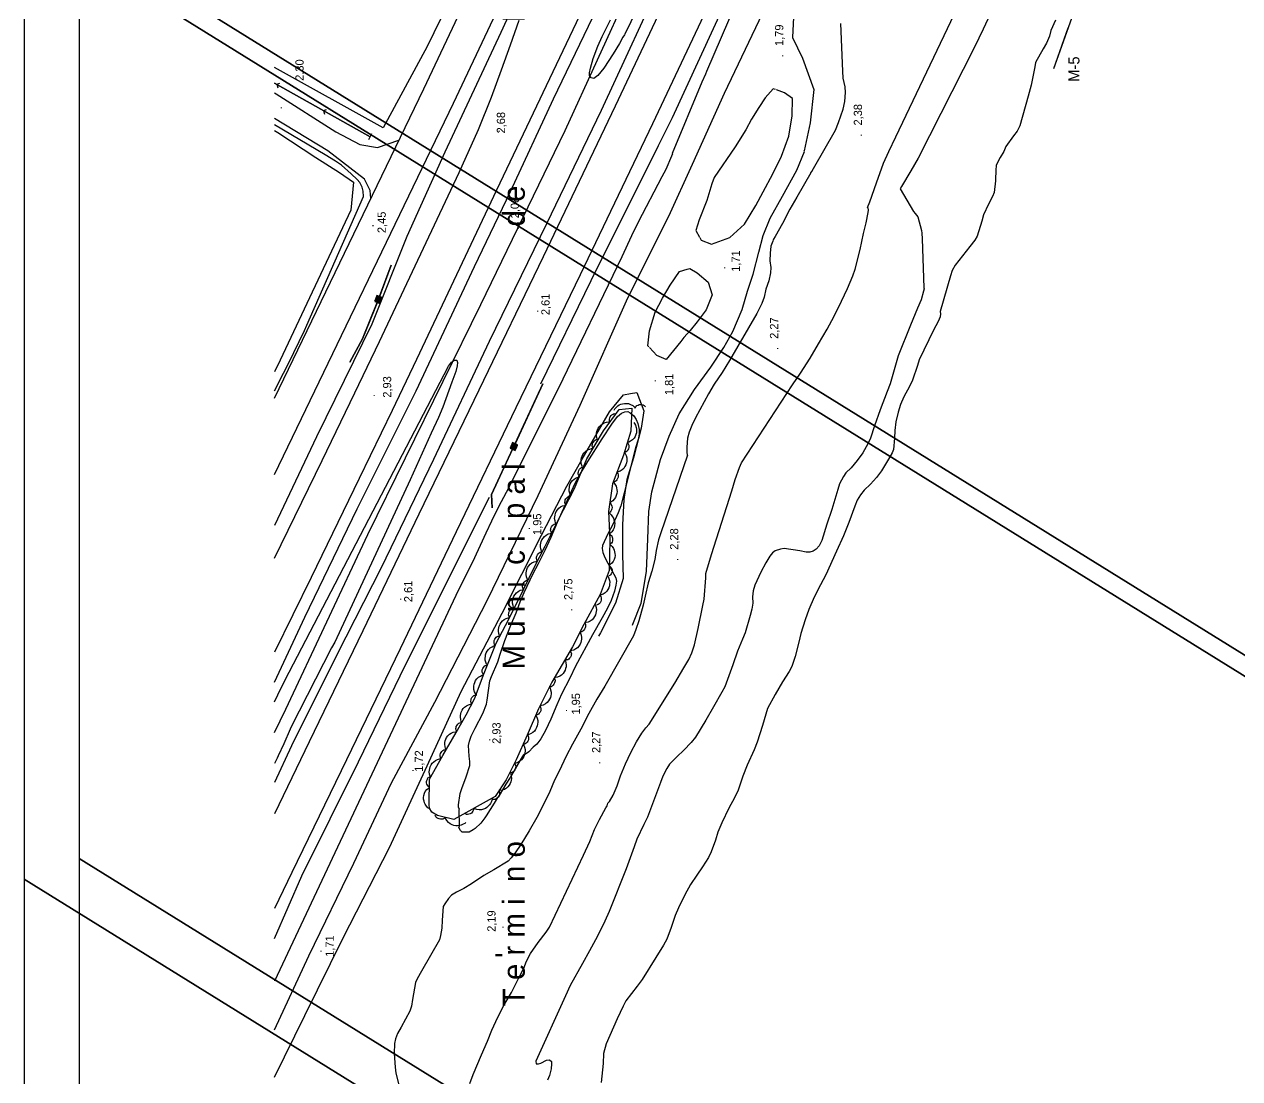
# Model space of a CAD drawing. Extents: x 730854 to 731444, y 4378581 to 4379608.
# Drawn here: x 730854.5 to 731075.4, y 4378735.7 to 4378927.4 of the extents above; entities that cross this region are included whole.
import ezdxf

# ---------------------------------------------------------------- set-up
doc = ezdxf.new("R2010")
doc.units = 0
doc.linetypes.add('DASHED', pattern=[0])
doc.linetypes.add('HIDDEN', pattern=[0])
doc.layers.get('0').update_dxf_attribs({"linetype": 'CONTINUOUS'})
for name, color, linetype in [('10', 7, 'CONTINUOUS'), ('11', 7, 'CONTINUOUS'), ('14', 7, 'CONTINUOUS'), ('2', 7, 'CONTINUOUS'), ('24', 7, 'CONTINUOUS'), ('25', 7, 'CONTINUOUS'), ('27', 7, 'CONTINUOUS'), ('40', 7, 'CONTINUOUS'), ('44', 7, 'CONTINUOUS'), ('48', 7, 'CONTINUOUS'), ('50', 7, 'CONTINUOUS'), ('51', 7, 'CONTINUOUS'), ('53', 7, 'CONTINUOUS'), ('8', 7, 'CONTINUOUS'), ('9', 7, 'CONTINUOUS'), ('PATTERN_CLASS', 7, 'CONTINUOUS')]:
    doc.layers.add(name, color=color, linetype=linetype)

msp = doc.modelspace()

# ---------------------------------------------------------------- linework, layer by layer
at = {"layer": '10', "color": 0, "linetype": 'CONTINUOUS'}
for p, q in [((730919.07, 4378877.9), (730921.18, 4378883.61)), ((730918.26, 4378877.02), (730918.23, 4378877.11)), ((730918.4, 4378876.97), (730918.28, 4378877.24)), ((730918.53, 4378876.92), (730918.33, 4378877.37)), ((730918.66, 4378876.86), (730918.39, 4378877.5)), ((730918.8, 4378876.81), (730918.42, 4378877.62)), ((730918.93, 4378876.76), (730918.47, 4378877.76)), ((730919.06, 4378876.71), (730918.52, 4378877.89)), ((730919.16, 4378876.73), (730918.57, 4378878.02)), ((730919.21, 4378876.86), (730918.67, 4378878.05)), ((730919.26, 4378877), (730918.8, 4378878)), ((730919.31, 4378877.13), (730918.93, 4378877.95)), ((730919.36, 4378877.26), (730919.06, 4378877.9)), ((730919.41, 4378877.39), (730919.2, 4378877.86)), ((730919.46, 4378877.53), (730919.33, 4378877.81)), ((730919.51, 4378877.66), (730919.46, 4378877.76)), ((730948.79, 4378862.04), (730943.72, 4378851.16)), ((730942.83, 4378850.43), (730942.87, 4378850.33)), ((730942.89, 4378850.56), (730943, 4378850.27)), ((730942.95, 4378850.68), (730943.12, 4378850.21)), ((730943.01, 4378850.81), (730943.25, 4378850.15)), ((730943.07, 4378850.94), (730943.38, 4378850.09)), ((730943.13, 4378851.07), (730943.51, 4378850.03)), ((730943.19, 4378851.2), (730943.64, 4378849.97)), ((730943.25, 4378851.33), (730943.74, 4378849.99)), ((730943.35, 4378851.34), (730943.8, 4378850.12)), ((730943.48, 4378851.28), (730943.86, 4378850.25)), ((730943.61, 4378851.22), (730943.92, 4378850.37)), ((730943.74, 4378851.16), (730943.97, 4378850.5)), ((730943.87, 4378851.1), (730944.03, 4378850.63)), ((730943.99, 4378851.04), (730944.09, 4378850.76)), ((730944.12, 4378850.98), (730944.15, 4378850.89))]:
    msp.add_line(p, q, dxfattribs=at)
for points in [[(730913.65, 4378865.98), (730915.97, 4378870.21), (730918.67, 4378876.86)], [(730943.25, 4378850.15), (730939.42, 4378841.94), (730939.57, 4378839.48)]]:
    msp.add_lwpolyline(points, dxfattribs=at)
for points in [[(730919.15, 4378876.68), (730919.53, 4378877.73), (730918.59, 4378878.08), (730918.2, 4378877.03)], [(730943.27, 4378851.37), (730942.8, 4378850.36), (730943.71, 4378849.93), (730944.18, 4378850.95)]]:
    msp.add_lwpolyline(points, close=True, dxfattribs=at)
at = {"layer": '11', "color": 0, "linetype": 'CONTINUOUS'}
for points in [[(730900, 4378859.41), (730927.1, 4378915.67), (730934.4, 4378931.06)], [(730900, 4378845.59), (730932.51, 4378913.08), (730939.82, 4378928.48)]]:
    msp.add_lwpolyline(points, dxfattribs=at)
at = {"layer": '14', "color": 0, "linetype": 'CONTINUOUS'}
for points in [[(731165.68, 4379363.71), (731123.98, 4379277.35), (731092.5, 4379212.29), (731060.73, 4379146.06), (731028.61, 4379079.71), (731004.18, 4379029.44), (730980.14, 4378980.16), (730956.62, 4378931.48), (730940.35, 4378897.28)], [(731161.49, 4379326.58), (731130.56, 4379262.41), (731106.65, 4379212.84), (731085.35, 4379169.19), (731057.22, 4379110.87), (731022.79, 4379039.71), (730991.97, 4378976.23), (730961.91, 4378912.55)], [(731168.25, 4379323.32), (731137.32, 4379259.15), (731113.4, 4379209.57), (731092.1, 4379165.92), (731063.97, 4379107.61), (731029.54, 4379036.44), (730998.73, 4378973), (730968.69, 4378909.35)], [(730933.57, 4378900.48), (730937.09, 4378908.3), (730939.42, 4378914.17), (730941.24, 4378919.15), (730942.86, 4378923.71), (730944.48, 4378928.17)], [(730961.91, 4378912.56), (730948.8, 4378885.11), (730937.11, 4378860.92), (730926.25, 4378838.37), (730916.04, 4378817.14), (730906.31, 4378796.94), (730900, 4378783.87)], [(730968.69, 4378909.35), (730955.56, 4378881.87), (730943.87, 4378857.66), (730933.01, 4378835.11), (730922.8, 4378813.89), (730913.06, 4378793.69), (730903.16, 4378773.17), (730900, 4378766.65)], [(730900, 4378830.36), (730908.62, 4378848.11), (730914.61, 4378860.44), (730919.05, 4378869.73), (730933.57, 4378900.48)], [(730940.35, 4378897.28), (730925.82, 4378866.48), (730921.37, 4378857.19), (730915.38, 4378844.85), (730906.63, 4378826.86), (730900, 4378813.23)]]:
    msp.add_lwpolyline(points, dxfattribs=at)
at = {"layer": '2', "color": 0, "linetype": 'CONTINUOUS'}
msp.add_line((730917.62, 4378907.48), (730917.09, 4378906.39), dxfattribs=at)
at = {"layer": '24', "color": 0, "linetype": 'CONTINUOUS'}
for points in [[(731041.98, 4378928.16), (731041.11, 4378926.31), (731040.86, 4378925.29), (731040.34, 4378924), (731039.7, 4378922.94), (731038.34, 4378920.46), (731038.18, 4378919.71), (731037.55, 4378916.35), (731037.01, 4378914.33), (731035.48, 4378908.98), (731034.98, 4378907.98), (731034.34, 4378907.17), (731032.96, 4378905.19), (731032.58, 4378904.28), (731031.92, 4378903.19), (731031.18, 4378901.82), (731031.15, 4378901.58), (731031.1, 4378901.08), (731031.04, 4378898.94), (731030.82, 4378896.85), (731030.52, 4378896.11), (731029.76, 4378894.71), (731028.88, 4378892.77), (731028.58, 4378891.61), (731027.75, 4378888.87), (731027.3, 4378888.14), (731026.4, 4378887.04), (731023.71, 4378883.63), (731023.2, 4378882.65), (731022.87, 4378881.67), (731020.99, 4378875.19)], [(731020.99, 4378875.19), (731020.99, 4378875.19), (731021.07, 4378874.76), (731020.97, 4378874.23), (731020.63, 4378873.41), (731019.81, 4378871.8), (731017.18, 4378866.4), (731016.87, 4378865.37), (731015.99, 4378862.73), (731015.43, 4378861.57), (731014.39, 4378859.67), (731013.8, 4378858.3), (731013.35, 4378856.87), (731012.95, 4378855.15), (731012.73, 4378853.56), (731012.7, 4378852.19), (731012.53, 4378850.11), (731012.28, 4378849.5), (731011.63, 4378848.33), (731010.35, 4378846.23), (731009.43, 4378845.01), (731008.34, 4378843.8), (731007.18, 4378842.73), (731006.49, 4378841.87), (731005.91, 4378840.87), (731005.5, 4378839.82), (731004.39, 4378836.81), (731003.41, 4378834.42), (731002.17, 4378831.61), (731000.19, 4378827.33), (730999.22, 4378825.52), (730998.1, 4378823.23), (730997.14, 4378821.03), (730996.45, 4378819.14), (730995.65, 4378816.65), (730995.3, 4378815.08), (730994.63, 4378812.48), (730994.01, 4378810.64), (730993.52, 4378809.76), (730992.33, 4378807.86), (730990.98, 4378805.53), (730989.63, 4378803.03), (730989.28, 4378802.01), (730988.68, 4378799.91), (730987.74, 4378796.87), (730987.16, 4378795.5), (730985.91, 4378792.71), (730985.14, 4378790.71), (730984.25, 4378788.17), (730983.61, 4378786.79), (730982.6, 4378784.89), (730981.28, 4378782.25), (730980.57, 4378780.53), (730980.14, 4378779.09), (730979.38, 4378776.92), (730978.85, 4378775.92), (730977.8, 4378774.21), (730976.74, 4378772.73), (730975.63, 4378770.98), (730974.58, 4378769.11), (730973.4, 4378766.79), (730972.84, 4378765.36), (730972.11, 4378763.19), (730971.28, 4378761.09), (730970.67, 4378759.98), (730969.32, 4378757.71), (730966.83, 4378753.71), (730965.92, 4378752.55), (730963.88, 4378749.83), (730963.38, 4378748.87), (730962.3, 4378746.58), (730960.27, 4378742.05), (730959.82, 4378740.26), (730959.75, 4378738.44), (730959.37, 4378734.98)]]:
    msp.add_lwpolyline(points, dxfattribs=at)
at = {"layer": '25', "color": 0, "linetype": 'HIDDEN'}
for points in [[(730952.85, 4378908.13), (730964.58, 4378933.85), (730981.43, 4378969.25), (730995.44, 4378997.31), (731017.73, 4379042.92), (731028.85, 4379067.8), (731039.36, 4379088.59), (731052.05, 4379113.94), (731064.09, 4379138.82), (731078.41, 4379169.88), (731093.27, 4379200.04), (731110.92, 4379236.38), (731132.75, 4379280.9), (731141.61, 4379300.67), (731156.14, 4379329.29)], [(730900, 4378798.66), (730902.04, 4378802.92), (730916.93, 4378834.65), (730937.5, 4378876.5), (730952.85, 4378908.13)]]:
    msp.add_lwpolyline(points, dxfattribs=at)
at = {"layer": '27', "color": 0, "linetype": 'CONTINUOUS'}
for p, q in [((730917.36, 4378906.94), (730900, 4378916.74)), ((730900.38, 4378916.53), (730900.97, 4378916.69)), ((730900.38, 4378916.53), (730900.57, 4378915.85)), ((730908.87, 4378911.73), (730909.46, 4378911.9)), ((730908.87, 4378911.73), (730909.06, 4378911.06))]:
    msp.add_line(p, q, dxfattribs=at)
at = {"layer": '40', "color": 0, "linetype": 'CONTINUOUS'}
msp.add_line((731041.63, 4378919.38), (731044.27, 4378926.75), dxfattribs=at)
at = {"layer": '44', "color": 0, "linetype": 'CONTINUOUS'}
for points in [[(731004.48, 4379009.59), (730963.69, 4378925.61), (730963.61, 4378925.51), (730963.31, 4378925.1), (730962.71, 4378923.94), (730961.56, 4378922.07), (730959.84, 4378919.44), (730958.75, 4378918.11), (730958.04, 4378917.58), (730957.55, 4378917.67), (730957.27, 4378918.1), (730957.24, 4378918.6), (730957.41, 4378919.44), (730957.93, 4378921.19), (730958.75, 4378923.44), (730959.56, 4378925.19), (730961.05, 4378928.21)], [(731007.9, 4378894.06), (731007.81, 4378894.08), (731008.19, 4378895.11), (731009.4, 4378898.59), (731010.72, 4378902.17), (731011.64, 4378904.27), (731012.95, 4378906.96), (731040.51, 4378964.83)], [(730990.49, 4378946.71), (730978.5, 4378918.81), (730978.32, 4378918.33), (730977.66, 4378916.91), (730972.28, 4378903.92)], [(731030.15, 4378929.39), (731028.83, 4378926.52), (731027.25, 4378923.27), (731017, 4378903.09), (731015.68, 4378900.77), (731013.95, 4378897.91), (731013.73, 4378897.53), (731016.15, 4378893.41), (731016.48, 4378893.03), (731016.92, 4378892.42), (731017.61, 4378889.94), (731017.66, 4378889.42), (731017.71, 4378888.41), (731018.01, 4378879.48)], [(730997.5, 4378900.42), (730997.67, 4378900.67), (730997.99, 4378901.21), (731001.95, 4378908.17), (731002.52, 4378909.57), (731003.37, 4378911.98), (731003.65, 4378913.36), (731003.81, 4378915.03), (731003.7, 4378916.06), (731003.35, 4378917.64), (731003.28, 4378918.87), (731002.94, 4378927.59)], [(730900, 4378860.77), (730903.23, 4378867.17), (730903.52, 4378867.76), (730905.42, 4378871.73), (730905.85, 4378872.73), (730916.15, 4378896.1), (730916.13, 4378897.07), (730915.93, 4378897.82), (730915.52, 4378898.64), (730915.01, 4378899.23), (730913.95, 4378900.25), (730912.17, 4378901.8), (730911.1, 4378902.52), (730909.22, 4378903.67), (730900, 4378909.13)], [(730972.28, 4378903.92), (730972.34, 4378903.88), (730972.18, 4378903.46), (730971.13, 4378901.02), (730970.39, 4378899.67), (730966.07, 4378891.44), (730964.89, 4378888.98), (730963.13, 4378885.16), (730951.57, 4378861.12), (730942.1, 4378842.28), (730940.7, 4378839.66), (730939.42, 4378837.1), (730938.42, 4378834.87), (730935.96, 4378829.64), (730933.46, 4378824.56), (730900, 4378753.45)], [(730997.5, 4378900.42), (730994.93, 4378896.01), (730993.68, 4378893.82), (730992.31, 4378891.19), (730991, 4378888.82), (730990.72, 4378888.35), (730990.66, 4378888.25), (730990.55, 4378888.01), (730990.24, 4378887.06), (730990.07, 4378885.8), (730990.06, 4378884.39), (730990.19, 4378883.19), (730990.16, 4378882.26), (730989.82, 4378880.77), (730989.32, 4378879.27), (730988.98, 4378877.82), (730988.57, 4378876.63), (730987.68, 4378874.86), (730982.67, 4378866.29), (730981.35, 4378864.12), (730979.93, 4378861.96), (730978.86, 4378860.21), (730976.54, 4378855.84), (730975.84, 4378854.46), (730975.37, 4378853.26), (730975.09, 4378852.15), (730974.93, 4378850.53), (730974.92, 4378849.65), (730975.03, 4378849.1), (730975.04, 4378849.1), (730970.22, 4378834.98), (730969.78, 4378833.71), (730969.35, 4378831.76), (730969.1, 4378830.12), (730968.57, 4378827.96), (730967.94, 4378825.86), (730967.35, 4378823.44), (730967.02, 4378821.8), (730966.21, 4378818.98), (730965.7, 4378817.38), (730965.22, 4378816.21), (730960.01, 4378807.09), (730958.6, 4378804.71), (730957.14, 4378802.09), (730955.66, 4378799.27), (730954.16, 4378796.55), (730953, 4378794.33), (730951.72, 4378791.63), (730950.89, 4378789.98), (730950.03, 4378787.94), (730948.89, 4378785.57), (730947.65, 4378783.21), (730946.26, 4378780.79), (730944.74, 4378778.31), (730943.75, 4378776.79), (730943.03, 4378775.85), (730942.44, 4378775.27), (730939.84, 4378773.67), (730938.06, 4378772.65), (730935.82, 4378771.16), (730934.4, 4378770.28), (730933.04, 4378769.59), (730932.19, 4378769.05), (730931.59, 4378768.48), (730930.92, 4378767.5), (730930.67, 4378766.98), (730930.45, 4378764.52), (730930.39, 4378763.08), (730930.19, 4378761.73), (730929.98, 4378760.94), (730926.72, 4378755.23), (730925.91, 4378753.87), (730925.59, 4378753.19), (730925.05, 4378750.08), (730924.87, 4378748.9), (730924.6, 4378748), (730923.02, 4378745.07), (730922.36, 4378743.9), (730921.96, 4378742.94), (730921.77, 4378742.11), (730921.75, 4378740.25), (730921.9, 4378737.79), (730922.01, 4378736.71), (730922.64, 4378734.33)], [(730935.47, 4378734.83), (730936.08, 4378736.44), (730937.62, 4378740.05), (730938.7, 4378742.5), (730939.5, 4378744.5), (730940.61, 4378746.89), (730941.74, 4378749.1), (730943.04, 4378751.4), (730944.41, 4378754.03), (730945.28, 4378755.81), (730945.8, 4378757.09), (730946.55, 4378758.46), (730947.91, 4378760.44), (730949.34, 4378762.36), (730949.96, 4378763.27), (730956.16, 4378776.35), (730957.29, 4378778.85), (730958.18, 4378780.98), (730959.04, 4378782.81), (730960.22, 4378784.96), (730960.45, 4378785.34), (730960.59, 4378785.81), (730960.91, 4378786.13), (730961.56, 4378787.25), (730962.27, 4378788.92), (730962.9, 4378790.77), (730963.82, 4378792.96), (730964.79, 4378795.02), (730965.82, 4378796.94), (730966.76, 4378798.5), (730967.49, 4378799.52), (730968.12, 4378800.19), (730972.75, 4378807.62), (730974.42, 4378810.41), (730975.3, 4378811.94), (730975.87, 4378813.15), (730976.35, 4378814.58), (730977.02, 4378817.56), (730977.85, 4378821.76), (730978.1, 4378822.91), (730978.37, 4378826.78), (730978.41, 4378827.57), (730979.44, 4378831.04), (730983.11, 4378842.62), (730983.72, 4378844.67), (730984.49, 4378846.81), (730984.86, 4378847.69), (730994.15, 4378861.84), (730995.62, 4378863.98), (730997.34, 4378866.71), (730998.89, 4378869.3), (731000.43, 4378872.01), (731001.7, 4378874.36), (731003.06, 4378877.1), (731004.12, 4378879.36), (731005.1, 4378881.67), (731005.56, 4378882.9), (731006.43, 4378886.48), (731007.07, 4378889.38), (731007.55, 4378891.31), (731007.89, 4378893.19), (731007.94, 4378893.65), (731007.9, 4378894.06)], [(731018.01, 4378879.48), (731018.08, 4378879.3), (731017.99, 4378878.87), (731017.52, 4378877.33), (731016.9, 4378875.78), (731015.61, 4378872.73), (731013.37, 4378867.16), (731013.01, 4378865.84), (731011.91, 4378862.07), (731011.34, 4378860.65), (731010.06, 4378857.29), (731009.04, 4378854.42), (731008.34, 4378852.14), (731007.86, 4378851.16), (731006.91, 4378849.53), (731005.93, 4378848.13), (731004.82, 4378846.79), (731003.86, 4378845.88), (731003.42, 4378845.21), (731002.72, 4378843.86), (731002.39, 4378842.84), (731001.28, 4378839.17), (731000.39, 4378836.53), (730999.47, 4378833.58), (730998.98, 4378832.62), (730998.44, 4378831.96), (730997.89, 4378831.6), (730997.31, 4378831.44), (730996.63, 4378831.46), (730995.5, 4378831.67), (730992.63, 4378832.09), (730991.98, 4378831.98), (730991, 4378831.66), (730990.51, 4378831.29), (730990.04, 4378830.69), (730989.33, 4378829.52), (730988.42, 4378827.78), (730987.3, 4378825.44), (730987, 4378824.4), (730986.87, 4378823.31), (730986.91, 4378822.17), (730986.78, 4378821.05), (730986.48, 4378819.94), (730985.56, 4378816.8), (730985.04, 4378815.63), (730984.17, 4378813.42), (730983.3, 4378810.94), (730981.82, 4378806.94), (730981.28, 4378806.01), (730979.8, 4378803.3), (730978.41, 4378800.92), (730976.5, 4378797.8), (730975.73, 4378796.85), (730974.41, 4378795.44), (730973.1, 4378794.25), (730971.81, 4378792.9), (730971.3, 4378792.11), (730970.58, 4378790.71), (730970.17, 4378789.57), (730967.78, 4378783.23), (730967.11, 4378781.91), (730965.86, 4378779.26), (730965.37, 4378777.86), (730963.89, 4378773.87), (730960.85, 4378766.1), (730960.02, 4378764.32), (730958.68, 4378761.61), (730957.26, 4378758.92), (730955.96, 4378756.65), (730953.76, 4378752.64), (730952.88, 4378750.78), (730947.5, 4378738.87), (730947.53, 4378738.42), (730947.97, 4378738.39), (730948.4, 4378738.54), (730949.44, 4378739.08), (730950, 4378739.15), (730950.31, 4378738.84), (730950.36, 4378738.39), (730950.27, 4378737.5), (730949.97, 4378736.26), (730949.59, 4378735.44)], [(730900, 4378804.21), (730901.21, 4378806.76), (730902.64, 4378809.63), (730931.59, 4378865.27), (730932.18, 4378866.01), (730932.72, 4378866.38), (730933.15, 4378866.32), (730933.26, 4378865.9), (730933.2, 4378865.3), (730932.92, 4378864.3), (730932.24, 4378862.33), (730930.59, 4378857.82), (730929.77, 4378855.94), (730928.45, 4378853.1), (730924.67, 4378844.58), (730910.96, 4378815.08), (730910.36, 4378814.06), (730903.02, 4378799.69), (730902.82, 4378799.25), (730901.69, 4378796.58), (730900.65, 4378794.39), (730900.45, 4378793.98), (730900, 4378793.02)], [(730933.58, 4378784.63), (730933.59, 4378784.66), (730933.42, 4378785.07), (730933.45, 4378785.52), (730933.71, 4378787.53), (730934.01, 4378788.44), (730934.84, 4378790.61), (730935.47, 4378792.62), (730935.52, 4378793.4), (730935.4, 4378794.32), (730935.27, 4378796.3), (730935.41, 4378797.06), (730935.76, 4378798), (730936.45, 4378799.42), (730937.83, 4378802.13), (730938.54, 4378803.82), (730938.63, 4378804.53), (730939.14, 4378808.02), (730939.45, 4378808.81), (730940.58, 4378811.48), (730941.03, 4378812.92), (730941.88, 4378815.35), (730942.95, 4378818.16), (730943.92, 4378820.42), (730944.64, 4378822.4), (730945.4, 4378824.11), (730947.01, 4378827.56), (730947.99, 4378829.37), (730949.2, 4378831.79), (730950.28, 4378834.16), (730951.45, 4378836.9), (730954.63, 4378843.98), (730955.39, 4378845.32), (730956.96, 4378847.92), (730959.54, 4378852.05), (730961.29, 4378854.73), (730962.35, 4378856.1), (730963.04, 4378856.69), (730963.65, 4378856.96), (730964.22, 4378857), (730964.61, 4378856.79), (730965.29, 4378856.21), (730965.75, 4378855.57), (730966.03, 4378854.85), (730966.28, 4378853.73), (730966.27, 4378852.92), (730966.08, 4378851.94), (730965.62, 4378850.39), (730964.87, 4378847.59), (730964.21, 4378844.82), (730962.93, 4378839.86), (730962.44, 4378838.59), (730961.49, 4378836.44), (730960.61, 4378834.78), (730959.61, 4378832.67), (730959.57, 4378832.13), (730959.7, 4378831.37), (730960.04, 4378830.44), (730960.59, 4378829.46), (730962.05, 4378826.75), (730962.13, 4378826.17), (730962.05, 4378825.41), (730961.77, 4378824.37), (730961.16, 4378822.62), (730960.52, 4378821.23), (730959.57, 4378819.48), (730957.81, 4378816.38), (730954.72, 4378810.69), (730953.65, 4378808.51), (730952.16, 4378805.61), (730951.3, 4378803.67), (730950.23, 4378801.07), (730949.27, 4378799.03), (730948.4, 4378797.5), (730947.65, 4378796.51), (730947.03, 4378796.01), (730946.23, 4378795.15), (730945.44, 4378794.57), (730945.29, 4378794.65), (730945.24, 4378794.61), (730945.01, 4378794.23), (730944.65, 4378793.63), (730943.05, 4378790.87), (730942.82, 4378790.48), (730942.06, 4378789.23), (730940.82, 4378787.21), (730940.55, 4378786.85), (730939.9, 4378785.77), (730938.47, 4378783.52), (730938.21, 4378783.14), (730937.47, 4378782.19), (730936.49, 4378781.19), (730936.12, 4378780.92), (730935.37, 4378780.53), (730934.11, 4378780.52), (730933.79, 4378780.82), (730933.5, 4378781.37), (730933.61, 4378781.67), (730933.58, 4378784.63)]]:
    msp.add_lwpolyline(points, dxfattribs=at)
at = {"layer": '51', "color": 0, "linetype": 'CONTINUOUS'}
for points in [[(730945.7, 4379057.73), (730951.57, 4379068.73), (730953.1, 4379068.28), (730961.98, 4379065.15), (730968.97, 4379062.14), (730975.09, 4379058.81), (730980.79, 4379055.85), (730985.22, 4379053.63), (730989.1, 4379051.63), (730974.69, 4379020.92), (730959.11, 4378988.51), (730940.12, 4378948.81), (730927.71, 4378923.38), (730919.74, 4378908.62), (730900, 4378919.55)], [(730900, 4378908.11), (730900.57, 4378907.75), (730907.49, 4378903.21), (730911.81, 4378900.46), (730914.33, 4378898.69), (730913.86, 4378893.6), (730906.35, 4378877.66), (730901.01, 4378866.34), (730900, 4378864.2)]]:
    msp.add_lwpolyline(points, dxfattribs=at)
at = {"layer": '53', "color": 0, "linetype": 'CONTINUOUS'}
for points in [[(730961.73, 4378857.27), (730961.83, 4378857.49), (730962.08, 4378857.76), (730962.38, 4378858.05), (730962.65, 4378858.21), (730962.95, 4378858.33), (730963.25, 4378858.44), (730963.6, 4378858.5), (730963.97, 4378858.5), (730964.36, 4378858.45), (730964.72, 4378858.31), (730965.1, 4378858.09), (730965.37, 4378857.85), (730965.52, 4378857.65), (730965.68, 4378857.88), (730965.88, 4378858.09), (730966.07, 4378858.19), (730966.27, 4378858.27), (730966.52, 4378858.29), (730966.75, 4378858.28), (730966.99, 4378858.22), (730967.19, 4378858.13), (730967.32, 4378857.97), (730967.42, 4378857.85)], [(730958.66, 4378852.05), (730958.57, 4378852.26), (730958.54, 4378852.63), (730958.53, 4378853.05), (730958.6, 4378853.36), (730958.71, 4378853.66), (730958.84, 4378853.96), (730959.03, 4378854.25), (730959.28, 4378854.52), (730959.59, 4378854.77), (730959.93, 4378854.95), (730960.35, 4378855.07), (730960.72, 4378855.11), (730960.96, 4378855.09), (730960.9, 4378855.36), (730960.88, 4378855.65), (730960.94, 4378855.85), (730961.01, 4378856.05), (730961.17, 4378856.26), (730961.33, 4378856.41), (730961.54, 4378856.55), (730961.74, 4378856.64), (730961.95, 4378856.62), (730962.1, 4378856.62)], [(730965.29, 4378855.02), (730965.45, 4378854.84), (730965.61, 4378854.51), (730965.76, 4378854.12), (730965.79, 4378853.8), (730965.79, 4378853.48), (730965.77, 4378853.16), (730965.69, 4378852.82), (730965.54, 4378852.48), (730965.34, 4378852.14), (730965.07, 4378851.86), (730964.72, 4378851.61), (730964.38, 4378851.45), (730964.15, 4378851.39), (730964.29, 4378851.15), (730964.41, 4378850.89), (730964.42, 4378850.67), (730964.42, 4378850.46), (730964.34, 4378850.21), (730964.24, 4378850.02), (730964.09, 4378849.81), (730963.93, 4378849.66), (730963.74, 4378849.61), (730963.58, 4378849.56)], [(730955.95, 4378846.99), (730955.84, 4378847.2), (730955.76, 4378847.55), (730955.71, 4378847.97), (730955.74, 4378848.29), (730955.82, 4378848.6), (730955.91, 4378848.91), (730956.06, 4378849.22), (730956.29, 4378849.52), (730956.56, 4378849.8), (730956.88, 4378850.02), (730957.28, 4378850.19), (730957.64, 4378850.27), (730957.89, 4378850.28), (730957.8, 4378850.54), (730957.74, 4378850.82), (730957.77, 4378851.04), (730957.82, 4378851.24), (730957.95, 4378851.46), (730958.1, 4378851.63), (730958.29, 4378851.8), (730958.48, 4378851.91), (730958.68, 4378851.92), (730958.84, 4378851.93)], [(730963.61, 4378849.55), (730963.76, 4378849.37), (730963.89, 4378849.03), (730964.02, 4378848.62), (730964.03, 4378848.31), (730964.01, 4378847.98), (730963.97, 4378847.67), (730963.86, 4378847.33), (730963.69, 4378847), (730963.47, 4378846.68), (730963.19, 4378846.41), (730962.82, 4378846.18), (730962.48, 4378846.04), (730962.24, 4378846), (730962.37, 4378845.75), (730962.47, 4378845.48), (730962.47, 4378845.27), (730962.45, 4378845.06), (730962.36, 4378844.81), (730962.24, 4378844.62), (730962.08, 4378844.43), (730961.91, 4378844.29), (730961.71, 4378844.25), (730961.56, 4378844.21)], [(730953.94, 4378841.62), (730953.8, 4378841.81), (730953.67, 4378842.15), (730953.56, 4378842.56), (730953.55, 4378842.87), (730953.59, 4378843.2), (730953.64, 4378843.51), (730953.75, 4378843.84), (730953.93, 4378844.17), (730954.16, 4378844.48), (730954.46, 4378844.74), (730954.83, 4378844.96), (730955.18, 4378845.09), (730955.42, 4378845.13), (730955.3, 4378845.38), (730955.21, 4378845.65), (730955.21, 4378845.87), (730955.23, 4378846.07), (730955.33, 4378846.31), (730955.45, 4378846.5), (730955.62, 4378846.69), (730955.8, 4378846.82), (730956, 4378846.86), (730956.15, 4378846.89)], [(730961.48, 4378844.23), (730961.66, 4378844.08), (730961.87, 4378843.78), (730962.08, 4378843.42), (730962.17, 4378843.11), (730962.21, 4378842.79), (730962.25, 4378842.47), (730962.22, 4378842.12), (730962.12, 4378841.76), (730961.98, 4378841.4), (730961.76, 4378841.08), (730961.46, 4378840.77), (730961.15, 4378840.56), (730960.93, 4378840.46), (730961.11, 4378840.25), (730961.26, 4378840.01), (730961.31, 4378839.8), (730961.34, 4378839.59), (730961.31, 4378839.34), (730961.24, 4378839.12), (730961.12, 4378838.9), (730960.99, 4378838.73), (730960.8, 4378838.64), (730960.66, 4378838.57)], [(730951.2, 4378836.59), (730951.08, 4378836.79), (730950.98, 4378837.14), (730950.9, 4378837.55), (730950.92, 4378837.87), (730950.98, 4378838.19), (730951.05, 4378838.5), (730951.19, 4378838.82), (730951.4, 4378839.13), (730951.65, 4378839.43), (730951.97, 4378839.66), (730952.36, 4378839.85), (730952.71, 4378839.95), (730952.96, 4378839.97), (730952.85, 4378840.23), (730952.79, 4378840.51), (730952.81, 4378840.72), (730952.85, 4378840.93), (730952.97, 4378841.16), (730953.1, 4378841.34), (730953.28, 4378841.51), (730953.47, 4378841.63), (730953.67, 4378841.65), (730953.83, 4378841.67)], [(730960.71, 4378838.57), (730960.92, 4378838.46), (730961.18, 4378838.2), (730961.45, 4378837.88), (730961.59, 4378837.6), (730961.7, 4378837.29), (730961.79, 4378836.98), (730961.83, 4378836.63), (730961.8, 4378836.26), (730961.73, 4378835.88), (730961.57, 4378835.52), (730961.33, 4378835.16), (730961.07, 4378834.9), (730960.86, 4378834.76), (730961.08, 4378834.59), (730961.28, 4378834.38), (730961.37, 4378834.18), (730961.44, 4378833.99), (730961.45, 4378833.73), (730961.42, 4378833.5), (730961.35, 4378833.26), (730961.25, 4378833.07), (730961.08, 4378832.95), (730960.96, 4378832.85)], [(730948.65, 4378831.47), (730948.52, 4378831.67), (730948.42, 4378832.02), (730948.34, 4378832.43), (730948.35, 4378832.75), (730948.41, 4378833.07), (730948.48, 4378833.38), (730948.61, 4378833.7), (730948.82, 4378834.01), (730949.07, 4378834.31), (730949.37, 4378834.55), (730949.76, 4378834.75), (730950.12, 4378834.85), (730950.36, 4378834.87), (730950.26, 4378835.13), (730950.18, 4378835.41), (730950.2, 4378835.62), (730950.24, 4378835.83), (730950.35, 4378836.06), (730950.49, 4378836.24), (730950.67, 4378836.42), (730950.85, 4378836.54), (730951.05, 4378836.56), (730951.21, 4378836.59)], [(730960.9, 4378832.85), (730961.1, 4378832.73), (730961.35, 4378832.45), (730961.6, 4378832.12), (730961.72, 4378831.83), (730961.81, 4378831.52), (730961.88, 4378831.2), (730961.89, 4378830.85), (730961.85, 4378830.48), (730961.75, 4378830.11), (730961.57, 4378829.76), (730961.31, 4378829.41), (730961.03, 4378829.17), (730960.82, 4378829.04), (730961.02, 4378828.86), (730961.21, 4378828.64), (730961.29, 4378828.43), (730961.34, 4378828.23), (730961.34, 4378827.97), (730961.29, 4378827.75), (730961.21, 4378827.52), (730961.09, 4378827.33), (730960.92, 4378827.22), (730960.79, 4378827.13)], [(730946.01, 4378826.39), (730945.89, 4378826.59), (730945.79, 4378826.95), (730945.71, 4378827.36), (730945.73, 4378827.68), (730945.79, 4378827.99), (730945.86, 4378828.31), (730946, 4378828.63), (730946.21, 4378828.94), (730946.46, 4378829.23), (730946.78, 4378829.47), (730947.17, 4378829.66), (730947.52, 4378829.76), (730947.77, 4378829.77), (730947.66, 4378830.03), (730947.6, 4378830.31), (730947.62, 4378830.53), (730947.65, 4378830.73), (730947.77, 4378830.96), (730947.91, 4378831.14), (730948.09, 4378831.32), (730948.28, 4378831.44), (730948.48, 4378831.46), (730948.64, 4378831.48)], [(730943.59, 4378821.21), (730943.46, 4378821.4), (730943.35, 4378821.76), (730943.26, 4378822.17), (730943.27, 4378822.48), (730943.33, 4378822.8), (730943.39, 4378823.12), (730943.52, 4378823.44), (730943.72, 4378823.76), (730943.96, 4378824.06), (730944.27, 4378824.3), (730944.66, 4378824.5), (730945.01, 4378824.61), (730945.25, 4378824.64), (730945.14, 4378824.89), (730945.07, 4378825.17), (730945.08, 4378825.39), (730945.11, 4378825.59), (730945.23, 4378825.83), (730945.36, 4378826.01), (730945.53, 4378826.19), (730945.72, 4378826.31), (730945.92, 4378826.34), (730946.07, 4378826.36)], [(730960.48, 4378827.19), (730960.62, 4378827.01), (730960.76, 4378826.67), (730960.89, 4378826.27), (730960.92, 4378825.96), (730960.89, 4378825.63), (730960.86, 4378825.32), (730960.76, 4378824.98), (730960.59, 4378824.65), (730960.38, 4378824.32), (730960.1, 4378824.05), (730959.73, 4378823.81), (730959.39, 4378823.67), (730959.15, 4378823.62), (730959.28, 4378823.38), (730959.39, 4378823.11), (730959.39, 4378822.89), (730959.38, 4378822.68), (730959.29, 4378822.44), (730959.18, 4378822.25), (730959.02, 4378822.05), (730958.85, 4378821.91), (730958.65, 4378821.87), (730958.5, 4378821.83)], [(730941.01, 4378816.1), (730940.89, 4378816.3), (730940.78, 4378816.65), (730940.7, 4378817.06), (730940.71, 4378817.38), (730940.77, 4378817.7), (730940.84, 4378818.01), (730940.98, 4378818.33), (730941.18, 4378818.65), (730941.43, 4378818.95), (730941.74, 4378819.18), (730942.12, 4378819.38), (730942.48, 4378819.49), (730942.72, 4378819.51), (730942.62, 4378819.76), (730942.54, 4378820.04), (730942.56, 4378820.26), (730942.6, 4378820.46), (730942.71, 4378820.7), (730942.85, 4378820.88), (730943.03, 4378821.06), (730943.21, 4378821.18), (730943.41, 4378821.2), (730943.57, 4378821.22)], [(730958.23, 4378821.95), (730958.34, 4378821.75), (730958.43, 4378821.39), (730958.5, 4378820.98), (730958.48, 4378820.66), (730958.41, 4378820.35), (730958.33, 4378820.04), (730958.18, 4378819.72), (730957.97, 4378819.41), (730957.71, 4378819.12), (730957.39, 4378818.9), (730956.99, 4378818.72), (730956.64, 4378818.63), (730956.39, 4378818.61), (730956.49, 4378818.35), (730956.55, 4378818.07), (730956.52, 4378817.86), (730956.48, 4378817.65), (730956.35, 4378817.42), (730956.21, 4378817.25), (730956.03, 4378817.08), (730955.84, 4378816.96), (730955.64, 4378816.95), (730955.48, 4378816.93)], [(730955.52, 4378816.91), (730955.64, 4378816.71), (730955.74, 4378816.36), (730955.82, 4378815.95), (730955.81, 4378815.63), (730955.75, 4378815.31), (730955.68, 4378815), (730955.54, 4378814.68), (730955.33, 4378814.37), (730955.08, 4378814.07), (730954.77, 4378813.84), (730954.38, 4378813.64), (730954.02, 4378813.54), (730953.78, 4378813.52), (730953.88, 4378813.27), (730953.95, 4378812.98), (730953.93, 4378812.77), (730953.89, 4378812.57), (730953.78, 4378812.33), (730953.64, 4378812.16), (730953.46, 4378811.98), (730953.28, 4378811.86), (730953.07, 4378811.84), (730952.92, 4378811.82)], [(730938.69, 4378810.89), (730938.55, 4378811.07), (730938.41, 4378811.42), (730938.3, 4378811.82), (730938.28, 4378812.14), (730938.32, 4378812.46), (730938.36, 4378812.78), (730938.47, 4378813.11), (730938.65, 4378813.44), (730938.87, 4378813.76), (730939.16, 4378814.02), (730939.53, 4378814.25), (730939.88, 4378814.38), (730940.12, 4378814.42), (730939.99, 4378814.66), (730939.9, 4378814.94), (730939.9, 4378815.15), (730939.92, 4378815.36), (730940.02, 4378815.6), (730940.14, 4378815.79), (730940.3, 4378815.98), (730940.47, 4378816.12), (730940.67, 4378816.16), (730940.83, 4378816.19)], [(730936.65, 4378805.54), (730936.5, 4378805.73), (730936.36, 4378806.07), (730936.24, 4378806.47), (730936.22, 4378806.78), (730936.24, 4378807.1), (730936.27, 4378807.42), (730936.38, 4378807.76), (730936.54, 4378808.09), (730936.76, 4378808.42), (730937.04, 4378808.68), (730937.41, 4378808.92), (730937.75, 4378809.06), (730937.99, 4378809.11), (730937.86, 4378809.35), (730937.75, 4378809.62), (730937.75, 4378809.84), (730937.76, 4378810.05), (730937.85, 4378810.29), (730937.97, 4378810.48), (730938.13, 4378810.68), (730938.3, 4378810.82), (730938.49, 4378810.86), (730938.65, 4378810.9)], [(730952.78, 4378811.89), (730952.89, 4378811.69), (730952.97, 4378811.33), (730953.03, 4378810.91), (730952.99, 4378810.6), (730952.91, 4378810.28), (730952.83, 4378809.98), (730952.67, 4378809.66), (730952.44, 4378809.37), (730952.17, 4378809.08), (730951.85, 4378808.87), (730951.45, 4378808.7), (730951.09, 4378808.62), (730950.84, 4378808.61), (730950.93, 4378808.35), (730950.99, 4378808.06), (730950.95, 4378807.85), (730950.9, 4378807.65), (730950.77, 4378807.42), (730950.63, 4378807.26), (730950.44, 4378807.09), (730950.25, 4378806.98), (730950.04, 4378806.97), (730949.89, 4378806.96)], [(730934.06, 4378800.45), (730933.94, 4378800.65), (730933.85, 4378801.01), (730933.77, 4378801.42), (730933.79, 4378801.74), (730933.86, 4378802.05), (730933.93, 4378802.36), (730934.08, 4378802.68), (730934.29, 4378802.99), (730934.55, 4378803.28), (730934.86, 4378803.51), (730935.26, 4378803.7), (730935.61, 4378803.79), (730935.86, 4378803.81), (730935.76, 4378804.07), (730935.69, 4378804.35), (730935.72, 4378804.56), (730935.76, 4378804.77), (730935.88, 4378805), (730936.02, 4378805.17), (730936.2, 4378805.35), (730936.39, 4378805.46), (730936.59, 4378805.48), (730936.75, 4378805.5)], [(730949.95, 4378806.93), (730950.07, 4378806.73), (730950.18, 4378806.38), (730950.26, 4378805.97), (730950.25, 4378805.65), (730950.19, 4378805.33), (730950.13, 4378805.02), (730949.99, 4378804.69), (730949.79, 4378804.38), (730949.54, 4378804.08), (730949.23, 4378803.84), (730948.84, 4378803.64), (730948.49, 4378803.54), (730948.25, 4378803.52), (730948.35, 4378803.26), (730948.43, 4378802.98), (730948.41, 4378802.77), (730948.37, 4378802.56), (730948.26, 4378802.33), (730948.12, 4378802.15), (730947.95, 4378801.97), (730947.76, 4378801.85), (730947.56, 4378801.82), (730947.41, 4378801.8)], [(730947.47, 4378801.77), (730947.61, 4378801.58), (730947.73, 4378801.24), (730947.84, 4378800.83), (730947.84, 4378800.51), (730947.8, 4378800.19), (730947.76, 4378799.88), (730947.64, 4378799.55), (730947.45, 4378799.22), (730947.22, 4378798.91), (730946.93, 4378798.65), (730946.55, 4378798.43), (730946.2, 4378798.31), (730945.96, 4378798.27), (730946.08, 4378798.03), (730946.17, 4378797.75), (730946.16, 4378797.53), (730946.14, 4378797.33), (730946.04, 4378797.09), (730945.91, 4378796.9), (730945.74, 4378796.71), (730945.57, 4378796.58), (730945.37, 4378796.55), (730945.21, 4378796.52)], [(730931.17, 4378795.51), (730931.06, 4378795.72), (730930.98, 4378796.08), (730930.92, 4378796.49), (730930.95, 4378796.81), (730931.03, 4378797.12), (730931.12, 4378797.43), (730931.28, 4378797.74), (730931.5, 4378798.04), (730931.77, 4378798.32), (730932.09, 4378798.54), (730932.49, 4378798.71), (730932.85, 4378798.79), (730933.1, 4378798.8), (730933.01, 4378799.06), (730932.95, 4378799.35), (730932.98, 4378799.56), (730933.03, 4378799.76), (730933.16, 4378799.99), (730933.31, 4378800.16), (730933.5, 4378800.32), (730933.69, 4378800.43), (730933.89, 4378800.44), (730934.05, 4378800.46)], [(730945.19, 4378796.53), (730945.32, 4378796.34), (730945.44, 4378795.99), (730945.54, 4378795.58), (730945.55, 4378795.26), (730945.5, 4378794.94), (730945.45, 4378794.63), (730945.32, 4378794.3), (730945.14, 4378793.98), (730944.9, 4378793.67), (730944.6, 4378793.42), (730944.22, 4378793.2), (730943.87, 4378793.08), (730943.63, 4378793.05), (730943.75, 4378792.8), (730943.83, 4378792.52), (730943.82, 4378792.31), (730943.79, 4378792.1), (730943.69, 4378791.86), (730943.56, 4378791.68), (730943.39, 4378791.49), (730943.21, 4378791.36), (730943.01, 4378791.33), (730942.86, 4378791.3)], [(730928.39, 4378790.52), (730928.27, 4378790.72), (730928.18, 4378791.07), (730928.11, 4378791.49), (730928.14, 4378791.81), (730928.21, 4378792.12), (730928.29, 4378792.43), (730928.44, 4378792.75), (730928.65, 4378793.05), (730928.92, 4378793.34), (730929.23, 4378793.57), (730929.63, 4378793.75), (730929.99, 4378793.84), (730930.23, 4378793.85), (730930.14, 4378794.11), (730930.08, 4378794.39), (730930.1, 4378794.61), (730930.15, 4378794.81), (730930.27, 4378795.04), (730930.41, 4378795.21), (730930.6, 4378795.38), (730930.79, 4378795.5), (730930.99, 4378795.51), (730931.15, 4378795.53)], [(730928.07, 4378784.85), (730927.87, 4378784.97), (730927.62, 4378785.25), (730927.37, 4378785.59), (730927.25, 4378785.88), (730927.17, 4378786.19), (730927.09, 4378786.5), (730927.08, 4378786.85), (730927.13, 4378787.22), (730927.23, 4378787.6), (730927.4, 4378787.95), (730927.67, 4378788.29), (730927.95, 4378788.53), (730928.16, 4378788.66), (730927.95, 4378788.84), (730927.77, 4378789.07), (730927.69, 4378789.27), (730927.64, 4378789.47), (730927.64, 4378789.73), (730927.69, 4378789.95), (730927.77, 4378790.19), (730927.88, 4378790.38), (730928.06, 4378790.48), (730928.19, 4378790.57)], [(730942.86, 4378791.29), (730942.96, 4378791.08), (730943.02, 4378790.72), (730943.06, 4378790.3), (730943.02, 4378789.99), (730942.92, 4378789.68), (730942.82, 4378789.37), (730942.65, 4378789.07), (730942.42, 4378788.78), (730942.13, 4378788.51), (730941.8, 4378788.31), (730941.39, 4378788.15), (730941.03, 4378788.09), (730940.78, 4378788.1), (730940.86, 4378787.83), (730940.9, 4378787.54), (730940.86, 4378787.33), (730940.8, 4378787.13), (730940.66, 4378786.91), (730940.51, 4378786.75), (730940.31, 4378786.59), (730940.12, 4378786.49), (730939.91, 4378786.49), (730939.76, 4378786.49)], [(730939.54, 4378786.71), (730939.54, 4378786.48), (730939.42, 4378786.13), (730939.26, 4378785.74), (730939.07, 4378785.48), (730938.85, 4378785.25), (730938.61, 4378785.03), (730938.32, 4378784.85), (730937.98, 4378784.7), (730937.6, 4378784.59), (730937.21, 4378784.57), (730936.78, 4378784.63), (730936.43, 4378784.74), (730936.21, 4378784.86), (730936.16, 4378784.59), (730936.06, 4378784.32), (730935.92, 4378784.15), (730935.78, 4378784), (730935.55, 4378783.87), (730935.34, 4378783.8), (730935.09, 4378783.75), (730934.87, 4378783.76), (730934.69, 4378783.85), (730934.55, 4378783.92)], [(730934.77, 4378782.29), (730934.61, 4378782.13), (730934.29, 4378781.95), (730933.91, 4378781.77), (730933.6, 4378781.71), (730933.27, 4378781.7), (730932.95, 4378781.69), (730932.61, 4378781.75), (730932.26, 4378781.88), (730931.91, 4378782.06), (730931.61, 4378782.3), (730931.33, 4378782.64), (730931.15, 4378782.96), (730931.07, 4378783.19), (730930.85, 4378783.03), (730930.59, 4378782.9), (730930.38, 4378782.87), (730930.17, 4378782.86), (730929.92, 4378782.92), (730929.71, 4378783.01), (730929.5, 4378783.14), (730929.34, 4378783.29), (730929.27, 4378783.48), (730929.21, 4378783.63)]]:
    msp.add_lwpolyline(points, dxfattribs=at)
at = {"layer": '8', "color": 0, "linetype": 'DASHED'}
for points in [[(730975.99, 4378901.96), (730981.79, 4378914.87), (730995.04, 4378942.8)], [(730900, 4378914.95), (730900.3, 4378914.77), (730911.15, 4378907.88), (730915.51, 4378905.56), (730918.71, 4378905.02), (730922.61, 4378906.36)], [(730977.3, 4378888.64), (730977.56, 4378888.17), (730979.44, 4378887.42), (730982.76, 4378888.67), (730985.4, 4378891.05), (730987.47, 4378894.46), (730988.84, 4378896.96), (730990.6, 4378900.21), (730992.16, 4378903.46), (730993.49, 4378907.1), (730994.09, 4378910.79), (730994.13, 4378913.91), (730992.7, 4378914.94), (730991.26, 4378915.48), (730991.24, 4378915.49)], [(730900, 4378744.6), (730906.22, 4378758.04), (730914.41, 4378774.9), (730921.24, 4378789.5), (730929.16, 4378804.17), (730938.65, 4378822.64), (730947.93, 4378841.77), (730955.58, 4378858.17), (730964.19, 4378877.66), (730971.68, 4378892.51), (730975.99, 4378901.96)], [(730975.03, 4378882.89), (730975.48, 4378883.02), (730976.8, 4378882.21), (730978.8, 4378880.51), (730979.53, 4378878.23), (730978.47, 4378875.51), (730976.82, 4378873.29), (730975.52, 4378871.73), (730974.42, 4378870.48), (730973.87, 4378869.75), (730971.21, 4378866.5)], [(730971.21, 4378866.5), (730971.17, 4378866.48), (730969.49, 4378867.21), (730968.13, 4378868.68)], [(730964.69, 4378860.26), (730965.87, 4378860.46), (730967.12, 4378857.15), (730966.63, 4378853.96), (730965.24, 4378848.58), (730964.06, 4378844.67), (730963.48, 4378841), (730963.26, 4378836.42), (730963.24, 4378831.09), (730963.37, 4378826.62), (730961.97, 4378822.19), (730959.27, 4378816.77), (730958.9, 4378816.16)]]:
    msp.add_lwpolyline(points, dxfattribs=at)
at = {"layer": '8', "color": 0, "linetype": 'CONTINUOUS'}
for points in [[(730994.52, 4378932.48), (730994.14, 4378925.01), (730995.98, 4378921.25), (730998.05, 4378915.54), (730997.38, 4378909.52), (730996.29, 4378904.42)], [(730991.07, 4378915.54), (730990.65, 4378915.67), (730989.2, 4378914.06), (730988, 4378912.32), (730986.68, 4378910.15), (730985.68, 4378908.26), (730983.7, 4378905.15), (730979.9, 4378899.54)], [(730917.49, 4378895.73), (730917.35, 4378897.23), (730916.37, 4378899.28), (730909.69, 4378904.41), (730900, 4378910.27)], [(730965.08, 4378818.17), (730965.15, 4378818.36), (730966.61, 4378822.17), (730967.6, 4378827.92), (730967.86, 4378833.88), (730968.03, 4378838.83), (730968.58, 4378842.42), (730970.15, 4378848.28), (730971.71, 4378852.56), (730973.56, 4378856.62), (730976.33, 4378861.01), (730979.33, 4378865.08), (730981.69, 4378868.63), (730983.29, 4378871.57), (730984.99, 4378875.57), (730985.94, 4378878.9), (730987, 4378881.98), (730988, 4378885.98), (730988.83, 4378889.04), (730990.09, 4378892.15), (730992.31, 4378896.16), (730994.91, 4378900.88), (730996.31, 4378904.29), (730996.29, 4378904.42)], [(730979.9, 4378899.54), (730979.49, 4378898.44), (730978.56, 4378895.38), (730977.19, 4378891.84), (730976.6, 4378889.92), (730977.26, 4378888.72)], [(730968.05, 4378868.77), (730967.87, 4378868.96), (730968.17, 4378871.69), (730969.18, 4378875.05), (730970.49, 4378877.64), (730971.9, 4378880.01), (730973.6, 4378882.46), (730975.03, 4378882.89)], [(730900, 4378735.98), (730905.51, 4378747.19), (730912.49, 4378761.3), (730920.9, 4378777.71), (730927.74, 4378792.56), (730933.93, 4378806.12), (730941.37, 4378820.35), (730948.51, 4378834.5), (730953.11, 4378843.46), (730955.94, 4378848.37), (730960.91, 4378856.96), (730963.44, 4378860.05), (730964.69, 4378860.26)]]:
    msp.add_lwpolyline(points, dxfattribs=at)
at = {"layer": '9', "color": 0, "linetype": 'HIDDEN'}
for points in [[(731159.3, 4379326.61), (731149.88, 4379307.53), (731137.83, 4379282.67), (731126.16, 4379258.63), (731115.43, 4379236.66), (731102.61, 4379210.66), (731090.54, 4379184.86), (731075.99, 4379155.6), (731065.69, 4379133.15), (731054.78, 4379110.29), (731042.97, 4379086.46), (731026.72, 4379051.6), (731016.66, 4379031.94), (731000.8, 4378999.11), (730985.4, 4378967.01), (730971.29, 4378937.61), (730959.37, 4378911.75)], [(730972.31, 4378910.48), (730984.74, 4378937.48), (730996.5, 4378962.29), (731008.83, 4378988.75), (731022.35, 4379016.27), (731031.14, 4379034.42), (731043.76, 4379059.78), (731056.04, 4379084.76), (731066.72, 4379107.96), (731078.5, 4379132.35), (731090.15, 4379155.89), (731103.15, 4379182.96), (731112.69, 4379202.13), (731120.68, 4379219.71), (731131.54, 4379240.98), (731144.01, 4379266.48), (731152.53, 4379284.59), (731162.71, 4379306.28), (731169.95, 4379320.19)], [(731071.71, 4379201.89), (731071.76, 4379201.82), (731068.05, 4379192.42), (731062.7, 4379179.85), (731053.21, 4379162.09), (731043.84, 4379144.26), (731036.93, 4379128.96), (731029.58, 4379112.89), (731018.99, 4379091.98), (731011.78, 4379077.17), (731002.67, 4379058.42), (730994.61, 4379039.73), (730989.78, 4379031.53), (730981.22, 4379012.67), (730970.81, 4378990.81), (730957.25, 4378961.1), (730941.1, 4378925.94), (730930.97, 4378904.16)], [(730942.88, 4378897), (730950.73, 4378913.87), (730961.87, 4378937.08)], [(730959.37, 4378911.75), (730949.42, 4378891.14), (730939.02, 4378869.73), (730928.86, 4378848.3), (730919.4, 4378828.61), (730911.39, 4378812.92), (730903.07, 4378796.23), (730900, 4378789.58)], [(730948.4, 4378862.02), (730957.56, 4378880.83), (730969.79, 4378905.39), (730972.31, 4378910.48)], [(730930.97, 4378904.16), (730924.03, 4378888.86), (730917.67, 4378872.88), (730907.6, 4378852.42), (730900, 4378836.28)], [(730900, 4378807.81), (730905.51, 4378819.62), (730915, 4378839.34), (730925.74, 4378860.78), (730936.37, 4378883.36), (730942.88, 4378897)], [(730900, 4378761.17), (730904.94, 4378772.58), (730915.27, 4378793.34), (730923.81, 4378810.94), (730939.06, 4378841.42)]]:
    msp.add_lwpolyline(points, dxfattribs=at)
at = {"layer": 'PATTERN_CLASS', "color": 0, "linetype": 'CONTINUOUS'}
msp.add_line((730900, 4378916.74), (730917.36, 4378906.94), dxfattribs=at)
for points in [[(731041.63, 4378919.38), (731063.85, 4378981.51), (731077.52, 4379010.52), (731041.26, 4379030.21), (731176.22, 4379323.14)], [(730921.18, 4378883.61), (730918.77, 4378877.09), (730915.97, 4378870.21), (730913.65, 4378865.98)], [(730939.57, 4378839.48), (730939.42, 4378841.94), (730948.79, 4378862.04)], [(730928.19, 4378784.86), (730928.08, 4378785.48), (730928.18, 4378790.14), (730930.57, 4378794.48), (730933.01, 4378798.67), (730934.8, 4378801.84), (730936.37, 4378804.79), (730938.09, 4378809.41), (730940.3, 4378814.89), (730942, 4378818.08), (730944.39, 4378822.87), (730947.17, 4378828.64), (730949.19, 4378832.55), (730951.48, 4378837.13), (730954.53, 4378843.03), (730956.79, 4378848.42), (730959.77, 4378853.52), (730962.67, 4378857.37), (730964.93, 4378857.6), (730964.79, 4378853.41), (730963.44, 4378849.1), (730961.43, 4378843.87), (730960.7, 4378838.84), (730960.92, 4378833.71), (730960.81, 4378828.1), (730959.2, 4378823.73), (730956.23, 4378818.3), (730954.14, 4378814.21), (730950.39, 4378807.82), (730947.99, 4378802.98), (730945.92, 4378798.16), (730943.91, 4378793.66), (730942.07, 4378790.07), (730940.1, 4378787.02), (730932.58, 4378782.82), (730929.63, 4378783.53), (730928.57, 4378784.14), (730928.19, 4378784.86)]]:
    msp.add_lwpolyline(points, dxfattribs=at)

# ---------------------------------------------------------------- texts
at = {"layer": '40', "color": 0, "linetype": 'CONTINUOUS'}
msp.add_text('M-5', height=2, rotation=90, dxfattribs=at).set_placement((731046.32, 4378916.97))
at = {"layer": '48', "color": 0, "linetype": 'CONTINUOUS'}
for s, p in [(' 1,79', (730992.48, 4378922.92)), (' 2,30', (730905.28, 4378916.59)), ('.', (730992.48, 4378921.42)), ('.', (730901.36, 4378911.96)), (' 2,68', (730941.9, 4378907.02)), (' 2,38', (731006.79, 4378908.46)), ('.', (730940.96, 4378907.71)), ('.', (731006.79, 4378906.96)), (' 2,08', (730944.41, 4378891.59)), (' 2,45', (730920.21, 4378888.9)), ('.', (730918.02, 4378890.53)), ('.', (730944.41, 4378890.09)), (' 1,71', (730984.58, 4378881.86)), ('.', (730981.92, 4378882.86)), (' 2,61', (730949.99, 4378873.98)), ('.', (730947.95, 4378874.98)), (' 2,27', (730991.55, 4378869.67)), ('.', (730991.55, 4378868.17)), (' 2,93', (730921.2, 4378858.97)), (' 1,81', (730972.46, 4378859.44)), ('.', (730969.32, 4378862.32)), ('.', (730918.22, 4378859.66)), (' 1,95', (730948.49, 4378834.01)), ('.', (730946.45, 4378835.48)), (' 2,28', (730973.38, 4378831.32)), ('.', (730973.38, 4378829.82)), (' 2,61', (730925.05, 4378821.79)), (' 2,75', (730954.14, 4378822.19)), ('.', (730923.01, 4378822.63)), ('.', (730954.14, 4378820.69)), (' 1,95', (730955.53, 4378801.35)), ('.', (730953.18, 4378802.36)), (' 2,93', (730941.08, 4378796.02)), (' 2,27', (730959.21, 4378794.36)), ('.', (730939.19, 4378797.02)), (' 1,72', (730926.99, 4378790.95)), ('.', (730959.21, 4378792.86)), ('.', (730925.27, 4378791.48)), (' 2,19', (730940.17, 4378761.85)), ('.', (730941.64, 4378762.98)), (' 1,71', (730910.76, 4378757.29)), ('.', (730908.56, 4378758.6))]:
    msp.add_text(s, height=1.5, rotation=90, dxfattribs=at).set_placement(p)
at = {"layer": '50', "color": 0, "linetype": 'CONTINUOUS'}
for s, p in [('T e r m i  n o                     M u n i  c i  p a l                             d e                    F o y o s', (730945.48, 4378748.88)), ("'", (730944.12, 4378757.65))]:
    msp.add_text(s, height=4, rotation=90, dxfattribs=at).set_placement(p)

# ---------------------------------------------------------------- meshes
at = {"color": 0, "linetype": 'CONTINUOUS'}
mesh = msp.add_polyface(dxfattribs=at)
corners = [(730854.5, 4378581), (730854.5, 4378581), (730854.5, 4378771.96), (731162.5, 4378581), (730854.5, 4378946.49), (731444, 4378581), (730854.5, 4379607.5), (731444, 4379242.01), (731444, 4379607.5)]
mesh.append_faces([[corners[k] for k in face] for face in [(0, 1, 3, 2), (2, 3, 5, 4), (4, 5, 7, 6), (6, 7, 8, 8)]], dxfattribs={"vtx0": -1, "vtx2": -1, "color": 0})
mesh = msp.add_polyface(dxfattribs=at)
corners = [(730864.5, 4378591), (730864.5, 4378591), (730864.5, 4378775.76), (731162.5, 4378591), (730864.5, 4378944.09), (731434, 4378591), (730864.5, 4379411), (731434, 4379057.91), (731162.5, 4379411), (731434, 4379242.67), (731434, 4379411)]
mesh.append_faces([[corners[k] for k in face] for face in [(0, 1, 3, 2), (2, 3, 5, 4), (4, 5, 7, 6), (6, 7, 9, 8), (8, 9, 10, 10)]], dxfattribs={"vtx0": -1, "vtx2": -1, "color": 0})

doc.saveas('drawing.dxf')
